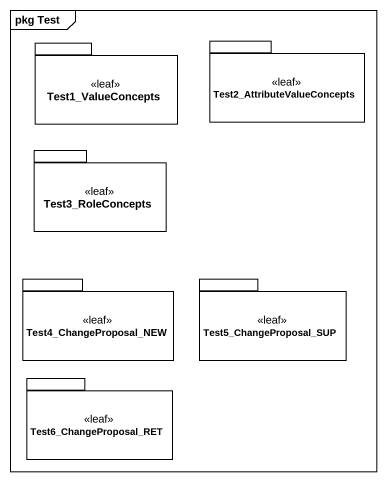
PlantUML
@startuml
mainframe pkg Test
package Test1_ValueConcepts <<leaf>> {
}
package Test2_AttributeValueConcepts <<leaf>> {
}
package Test3_RoleConcepts <<leaf>> {
}
package Test4_ChangeProposal_NEW <<leaf>> {
}
package Test5_ChangeProposal_SUP <<leaf>> {
}
package Test6_ChangeProposal_RET <<leaf>> {
}
@enduml
